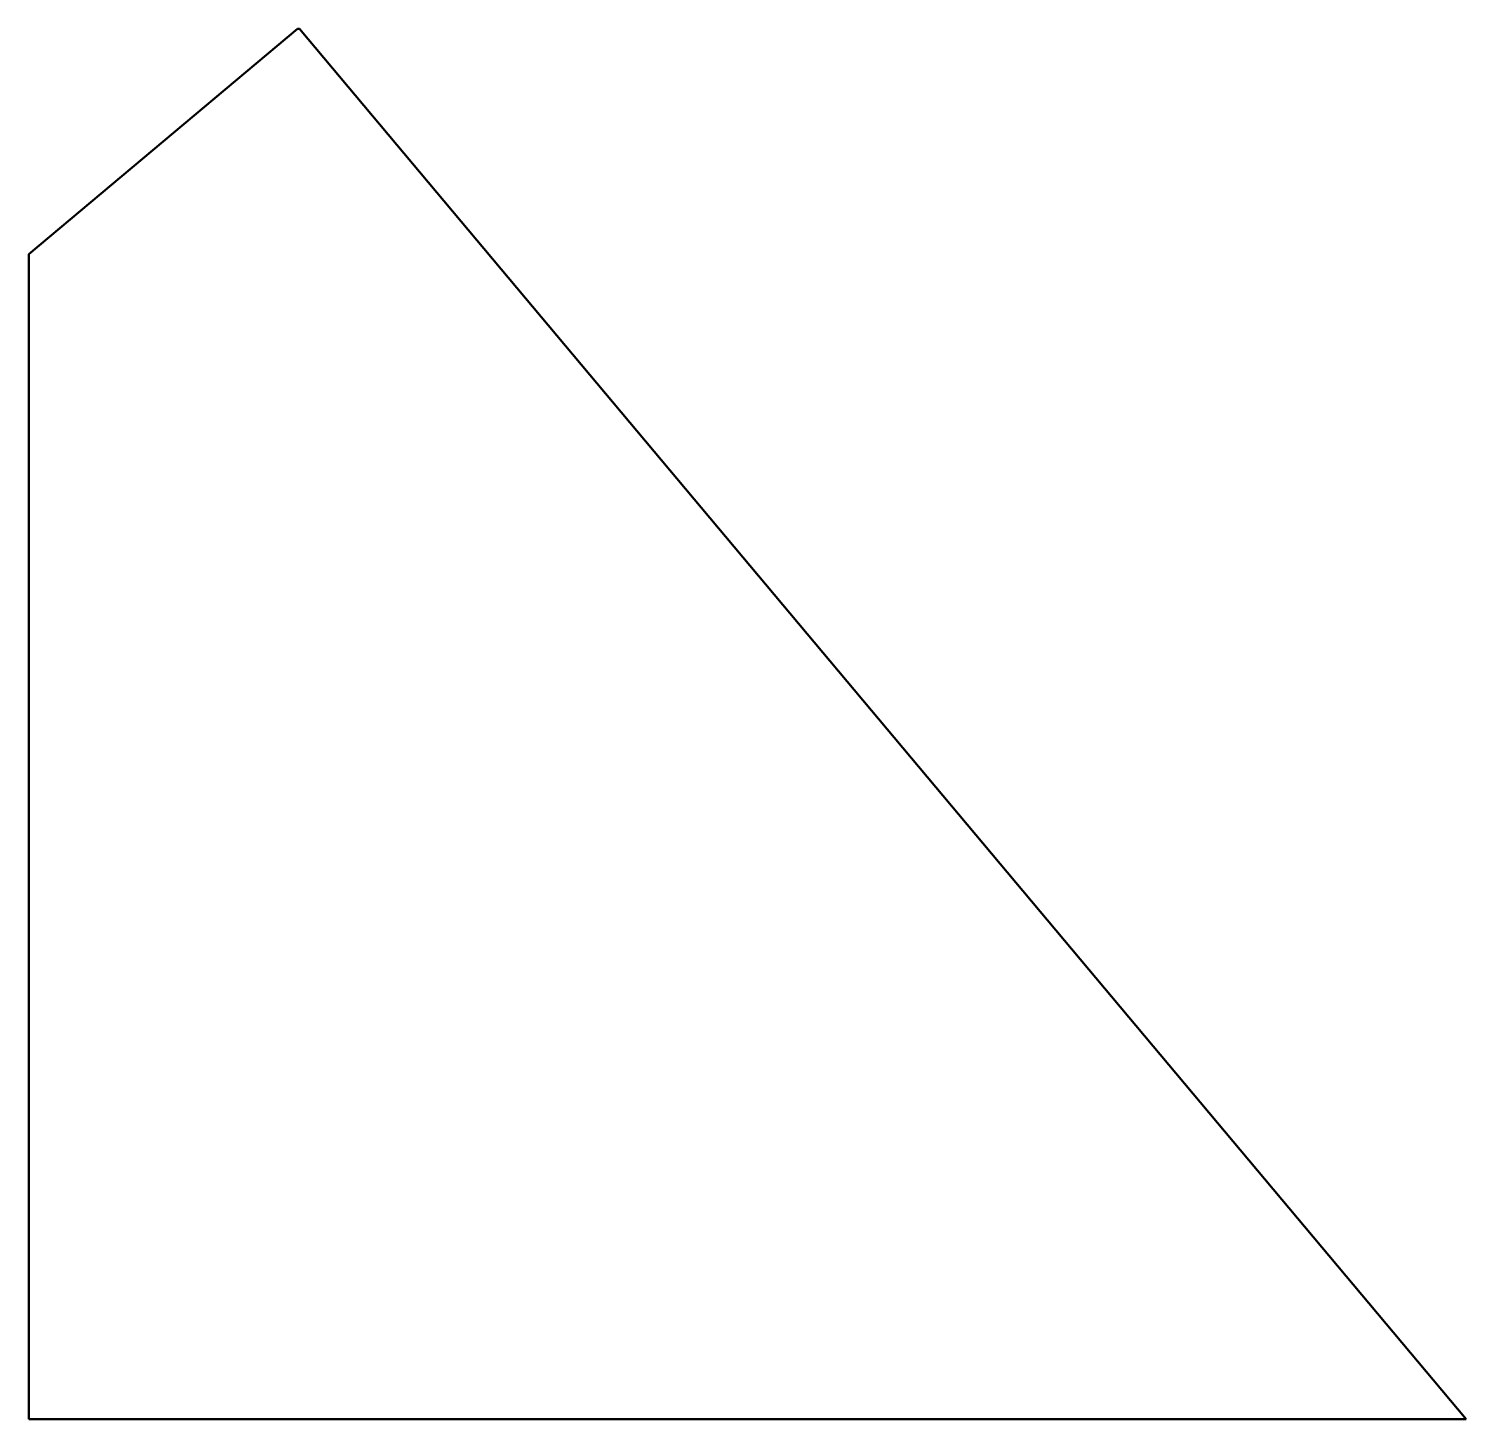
# Model space of a CAD drawing. Header units: millimetres. Extents: x 0 to 1292, y 0 to 1250.
import ezdxf

# ---------------------------------------------------------------- set-up
doc = ezdxf.new("R2010")
doc.units = ezdxf.units.MM
doc.layers.add('IV_OUTER_PROFILE', color=7, linetype='Continuous', lineweight=50)

msp = doc.modelspace()

# ---------------------------------------------------------------- linework, layer by layer
at = {"layer": 'IV_OUTER_PROFILE'}
for p, q in [((241.5, 1250), (0, 1047.4)), ((243.5, 1250), (241.5, 1250)), ((1292.4, 0), (243.5, 1250)), ((0, 1047.4), (0, 0)), ((1292.4, 0), (0, 0))]:
    msp.add_line(p, q, dxfattribs=at)

doc.saveas('drawing.dxf')
